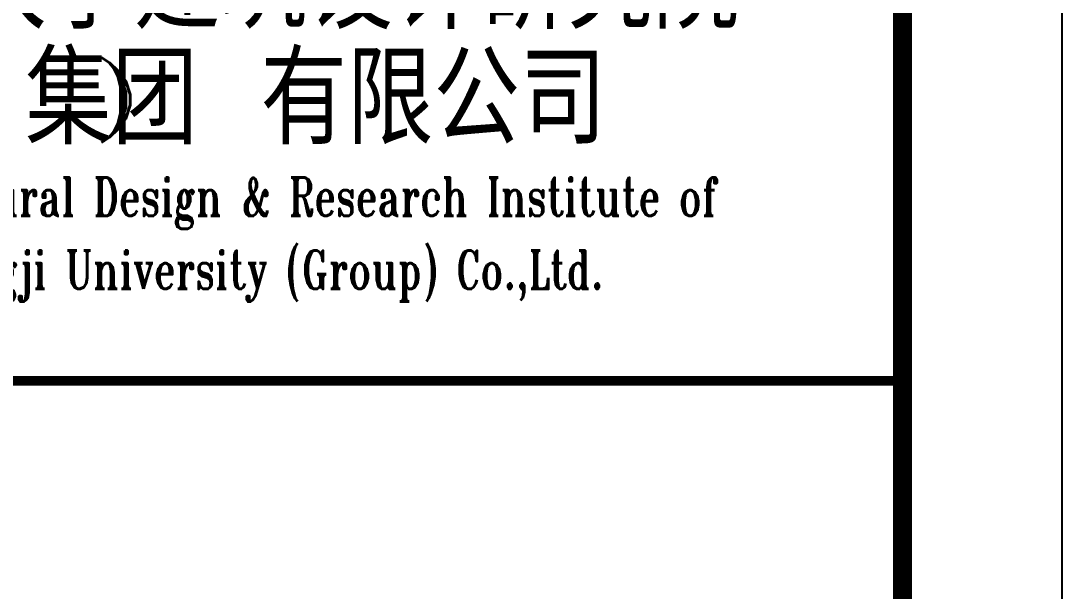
# Model space of a CAD drawing. Extents: x 913510 to 997610, y -270398 to 254224.
# Drawn here: x 991089 to 997610, y 146101 to 149668 of the extents above; entities that cross this region are included whole.
import ezdxf
from ezdxf.enums import TextEntityAlignment as Align

# ---------------------------------------------------------------- set-up
doc = ezdxf.new("R2010")
doc.units = 0
doc.header["$LTSCALE"] = 1000
doc.header["$MEASUREMENT"] = 0
doc.layers.add('图框', color=139, linetype='Continuous')
doc.styles.add('TKZ1_tjhts.shx', font='tjromant.shx', dxfattribs={"bigfont": 'tjhts.shx'})

# ---------------------------------------------------------------- blocks, each defined once
blk = doc.blocks.new('TJAD_TK_LOGO')
at = {"layer": '图框', "style": 'TKZ1_tjhts.shx'}
for s, height, p in [('同济大学建筑设计研究院', 0.258835, (0.6, -0.4754)), (' 集团 有限公司', 0.25884, (0.6594, -0.8031))]:
    blk.add_text(s, height=height, dxfattribs=at).set_placement(p, align=Align.MIDDLE_CENTER)
at = {"layer": '图框', "style": 'TKZ1_tjhts.shx', "width": 1.7}
blk.add_text('(  )', height=0.15893, dxfattribs=at).set_placement((-0.44, -0.8747))
at = {"layer": '图框', "style": 'TKZ1_tjhts.shx', "width": 0.7}
for s, p in [('Architectural Design & Research Institute of', (0.6, -1.0814)), ('Tongji University (Group) Co.,Ltd.', (0.6, -1.2887))]:
    blk.add_text(s, height=0.108983, dxfattribs=at).set_placement(p, align=Align.MIDDLE_CENTER)

msp = doc.modelspace()

# ---------------------------------------------------------------- linework, layer by layer
at = {"layer": '图框', "color": 0}
msp.add_line((997609.8, 116017), (997609.8, 175417), dxfattribs=at)
at = {"layer": '图框', "color": 0, "const_width": 120}
msp.add_lwpolyline([(996609.8, 174417), (916009.8, 174417), (916009.8, 117017), (996609.8, 117017)], close=True, dxfattribs=at)
at = {"layer": '图框', "color": 0, "const_width": 60}
msp.add_lwpolyline([(988609.8, 147417), (996609.8, 147417)], dxfattribs=at)

# ---------------------------------------------------------------- block references
at = {"color": 0, "xscale": 2202.171320475964, "yscale": 2202.171320475964, "zscale": 2202.171320475958}
msp.add_blockref('TJAD_TK_LOGO', (991288.5, 150949.6), dxfattribs=at)

doc.saveas('drawing.dxf')
